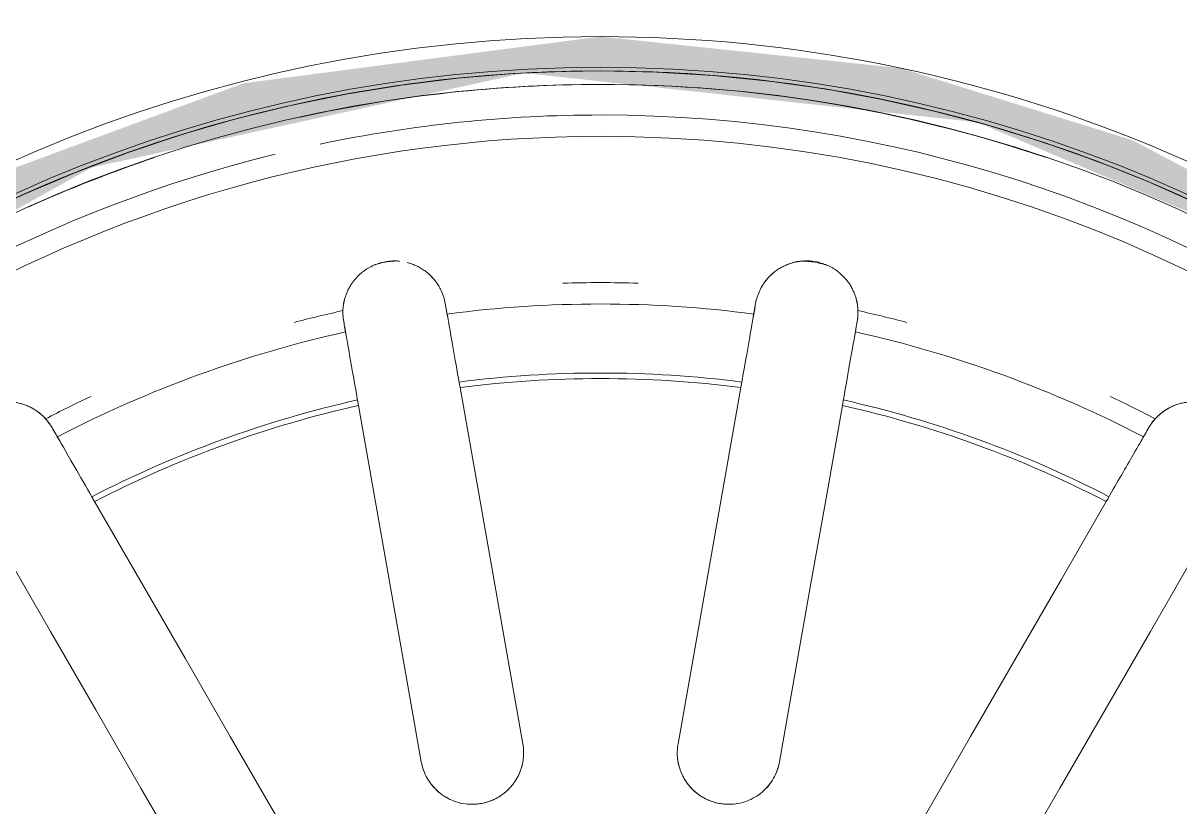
# Model space of a CAD drawing. Header units: millimetres. Extents: x -11245 to 9283, y -22520 to -3800.
# Drawn here: x -7553.41 to -7519.77, y -14948.13 to -14925.34 of the extents above; entities that cross this region are included whole.
import ezdxf

# ---------------------------------------------------------------- set-up
doc = ezdxf.new("R2010")
doc.units = ezdxf.units.MM
for name, color, linetype, lineweight in [('A-FLOR-PATT', 8, 'Continuous', 25), ('A-GENM', 13, 'Continuous', 9), ('G-IMPT', 8, 'Continuous', 9)]:
    doc.layers.add(name, color=color, linetype=linetype, lineweight=lineweight)

# ---------------------------------------------------------------- blocks, each defined once
blk = doc.blocks.new('CRT_MGN_COZ_Fogão a lenha completo - CRT_MGN_COZ_Fogão a lenha completo-5005769-PAGINAÇÃO DE PISO TÉRREO')
at = {"layer": 'G-IMPT', "flags": 128}
for points in [[(2958.634, -39.74), (2959.335, -41.222), (2959.976, -42.732), (2960.556, -44.265), (2961.074, -45.821), (2961.53, -47.397), (2961.922, -48.989), (2962.251, -50.596), (2962.515, -52.214), (2962.714, -53.842), (2962.847, -55.476), (2962.915, -57.115), (2962.925, -58)], [(2939.795, -45.951), (2942.072, -44.636), (2944.35, -43.321), (2946.627, -42.006), (2948.905, -40.691)], [(2952.553, -42.049), (2952.419, -42.126), (2952.285, -42.204)], [(2950.405, -43.289), (2948.127, -44.604), (2945.85, -45.919), (2943.572, -47.234), (2941.295, -48.549)], [(2955.336, -50.586), (2955.488, -50.559), (2955.64, -50.532)], [(2942.838, -52.789), (2945.428, -52.333), (2948.018, -51.876), (2950.608, -51.419), (2953.197, -50.963)], [(2956.161, -53.486), (2956.009, -53.513), (2955.857, -53.54)], [(2953.718, -53.917), (2951.129, -54.374), (2948.539, -54.83), (2945.949, -55.287), (2943.359, -55.744)], [(2962.925, -58), (2962.892, -59.64), (2962.794, -61.277), (2962.63, -62.908), (2962.401, -64.532), (2962.108, -66.145), (2961.75, -67.746), (2961.328, -69.331), (2960.844, -70.897), (2960.297, -72.443), (2959.689, -73.966), (2959.02, -75.464)], [(2953.718, -62.083), (2951.129, -61.626), (2948.539, -61.17), (2945.949, -60.713), (2943.359, -60.256)], [(2956.161, -62.514), (2956.009, -62.487), (2955.857, -62.46)], [(2942.838, -63.211), (2945.428, -63.667), (2948.018, -64.124), (2950.608, -64.581), (2953.197, -65.037)], [(2955.336, -65.414), (2955.488, -65.441), (2955.64, -65.468)], [(2950.405, -72.711), (2948.127, -71.396), (2945.85, -70.081), (2943.572, -68.766), (2941.295, -67.451)], [(2939.795, -70.049), (2942.072, -71.364), (2944.35, -72.679), (2946.627, -73.994), (2948.905, -75.309)], [(2952.553, -73.951), (2952.419, -73.874), (2952.285, -73.796)]]:
    blk.add_lwpolyline(points, dxfattribs=at)
at = {"layer": 'G-IMPT'}
for radius, start, end in [(58.454, 270, 90), (57.5, 360, 180), (57.5, 270, 90), (56.5, 360, 180), (42, 0, 180), (41.108, 0, 180), (41, 270, 90), (41, 0, 90), (40.608, 0, 180), (39.099, 360, 180), (39.72, 13.7788, 70.6094), (40.608, 18.6207, 24.1912), (34.845, 25.1811, 27.5874), (34.223, 12.5121, 27.4879), (32.054, 12.6822, 27.3178), (32.216, 12.6687, 27.3313), (34.845, 12.4126, 14.8187), (40.608, 0, 12.4138), (39.72, 0, 11.8389), (34.223, 0, 7.4879), (32.054, 0, 7.3178), (32.216, 0, 7.3313), (34.845, 0, 1.8043), (57.5, 180, 0), (56.5, 180, 0), (41.108, 180, 0), (40.608, 180, 0), (39.099, 180, 0), (41, 270, 0), (42, 270, 0), (39.72, 289.3906, 0), (32.054, 352.6822, 0), (32.216, 352.6687, 0), (34.223, 352.5121, 360), (34.845, 358.1957, 360), (40.608, 341.3793, 0), (32.054, 332.6822, 347.3178), (32.216, 332.6687, 347.3313), (34.223, 332.5121, 347.4879), (34.845, 345.1811, 347.5874), (34.845, 332.4126, 334.8187)]:
    blk.add_arc((2921.925, -58), radius, start, end, dxfattribs=at)
for points, knots in [([(2951.053, -39.451), (2951.108, -39.419), (2951.224, -39.361), (2951.384, -39.307), (2951.517, -39.276), (2951.619, -39.26), (2951.725, -39.251), (2951.836, -39.249), (2951.95, -39.256), (2952.065, -39.272), (2952.195, -39.3), (2952.325, -39.341), (2952.459, -39.399), (2952.583, -39.466), (2952.719, -39.558), (2952.851, -39.672), (2952.984, -39.817), (2953.106, -39.996), (2953.2, -40.191), (2953.26, -40.379), (2953.293, -40.55), (2953.305, -40.715), (2953.301, -40.869), (2953.282, -41.014), (2953.252, -41.145), (2953.214, -41.262), (2953.171, -41.369), (2953.12, -41.472), (2953.062, -41.567), (2953.001, -41.654), (2952.936, -41.734), (2952.843, -41.834), (2952.716, -41.945), (2952.608, -42.017), (2952.553, -42.049)], [-1, -1, -1, -1, -0.944444, -0.888889, -0.861111, -0.833333, -0.805556, -0.777778, -0.75, -0.722222, -0.694444, -0.659722, -0.638889, -0.611111, -0.583333, -0.555556, -0.527778, -0.5, -0.472222, -0.444444, -0.416667, -0.388889, -0.361111, -0.333333, -0.305556, -0.277778, -0.25, -0.222222, -0.194444, -0.166667, -0.138889, -0.111111, -0.055556, 0, 0, 0, 0]), ([(2953.205, -41.284), (2953.193, -41.315), (2953.169, -41.375), (2953.127, -41.458), (2953.081, -41.537), (2953.016, -41.636), (2952.928, -41.749), (2952.849, -41.827), (2952.808, -41.863)], [-0.2222222, -0.2222222, -0.2222222, -0.2222222, -0.1944444, -0.1666667, -0.1388889, -0.1111111, -0.0555556, 0, 0, 0, 0]), ([(2952.285, -42.204), (2952.056, -42.336), (2951.488, -42.664), (2950.727, -43.103), (2950.405, -43.289)], [-1, -1, -1, -1, -0.4, 0, 0, 0, 0]), ([(2953.197, -50.963), (2953.746, -50.866), (2954.59, -50.717), (2955.162, -50.616), (2955.336, -50.586)], [-1, -1, -1, -1, -0.4, 0, 0, 0, 0]), ([(2955.64, -50.532), (2955.703, -50.521), (2955.832, -50.506), (2956.001, -50.51), (2956.136, -50.527), (2956.238, -50.546), (2956.34, -50.573), (2956.445, -50.61), (2956.55, -50.655), (2956.653, -50.709), (2956.765, -50.78), (2956.873, -50.864), (2956.98, -50.964), (2957.073, -51.069), (2957.169, -51.203), (2957.255, -51.354), (2957.33, -51.537), (2957.383, -51.746), (2957.405, -51.962), (2957.4, -52.093), (2957.394, -52.155)], [-1, -1, -1, -1, -0.9444444, -0.8888889, -0.8611111, -0.8333333, -0.8055556, -0.7777778, -0.75, -0.7222222, -0.6944444, -0.6597222, -0.6388889, -0.6111111, -0.5833333, -0.5555556, -0.5277778, -0.5, -0.4722222, -0.4444444, -0.4444444, -0.4444444, -0.4444444]), ([(2942.718, -55.717), (2942.614, -55.689), (2942.457, -55.631), (2942.274, -55.522), (2942.14, -55.424), (2942.018, -55.311), (2941.913, -55.19), (2941.818, -55.052), (2941.738, -54.904), (2941.676, -54.754), (2941.632, -54.594), (2941.605, -54.426), (2941.593, -54.23), (2941.616, -53.998), (2941.684, -53.741), (2941.799, -53.504), (2942, -53.217), (2942.343, -52.938), (2942.662, -52.821), (2942.838, -52.789)], [-0.8611111, -0.8611111, -0.8611111, -0.8611111, -0.7916667, -0.7569444, -0.7222222, -0.6875, -0.6527778, -0.6180556, -0.5833333, -0.5486111, -0.5138889, -0.4791667, -0.4444444, -0.3888889, -0.3333333, -0.2777778, -0.2222222, -0.1111111, 0, 0, 0, 0]), ([(2943.359, -55.744), (2943.232, -55.766), (2943.037, -55.775), (2942.78, -55.737), (2942.593, -55.683), (2942.413, -55.606), (2942.188, -55.472), (2941.91, -55.22), (2941.661, -54.794), (2941.567, -54.263), (2941.647, -53.821), (2941.798, -53.504), (2941.95, -53.29), (2942.136, -53.106), (2942.422, -52.908), (2942.669, -52.819), (2942.838, -52.789)], [-1, -1, -1, -1, -0.916667, -0.875, -0.833333, -0.791667, -0.75, -0.666667, -0.555556, -0.444444, -0.333333, -0.277778, -0.222222, -0.166667, -0.111111, 0, 0, 0, 0]), ([(2957.323, -52.487), (2957.306, -52.538), (2957.268, -52.633), (2957.2, -52.763), (2957.127, -52.876), (2957.052, -52.973), (2956.974, -53.059), (2956.891, -53.138), (2956.805, -53.208), (2956.718, -53.269), (2956.629, -53.322), (2956.508, -53.384), (2956.35, -53.445), (2956.224, -53.475), (2956.161, -53.486)], [-0.3888889, -0.3888889, -0.3888889, -0.3888889, -0.3611111, -0.3333333, -0.3055556, -0.2777778, -0.25, -0.2222222, -0.1944444, -0.1666667, -0.1388889, -0.1111111, -0.0555556, 0, 0, 0, 0]), ([(2955.857, -53.54), (2955.596, -53.586), (2954.95, -53.7), (2954.085, -53.853), (2953.718, -53.917)], [-1, -1, -1, -1, -0.4, 0, 0, 0, 0]), ([(2943.359, -60.256), (2943.139, -60.218), (2942.822, -60.232), (2942.457, -60.369), (2942.274, -60.478), (2942.14, -60.576), (2942.018, -60.689), (2941.913, -60.81), (2941.818, -60.948), (2941.738, -61.096), (2941.676, -61.246), (2941.632, -61.406), (2941.605, -61.574), (2941.593, -61.77), (2941.616, -62.002), (2941.684, -62.259), (2941.799, -62.496), (2942, -62.783), (2942.343, -63.062), (2942.662, -63.179), (2942.838, -63.211)], [-1, -1, -1, -1, -0.861111, -0.791667, -0.756944, -0.722222, -0.6875, -0.652778, -0.618056, -0.583333, -0.548611, -0.513889, -0.479167, -0.444444, -0.388889, -0.333333, -0.277778, -0.222222, -0.111111, 0, 0, 0, 0]), ([(2942.973, -60.239), (2942.908, -60.244), (2942.78, -60.263), (2942.593, -60.317), (2942.413, -60.394), (2942.188, -60.528), (2941.91, -60.78), (2941.661, -61.206), (2941.567, -61.737), (2941.647, -62.179), (2941.798, -62.496), (2941.95, -62.71), (2942.136, -62.894), (2942.422, -63.092), (2942.669, -63.181), (2942.838, -63.211)], [-0.9166667, -0.9166667, -0.9166667, -0.9166667, -0.875, -0.8333333, -0.7916667, -0.75, -0.6666667, -0.5555556, -0.4444444, -0.3333333, -0.2777778, -0.2222222, -0.1666667, -0.1111111, 0, 0, 0, 0]), ([(2953.718, -62.083), (2954.267, -62.18), (2955.111, -62.329), (2955.683, -62.429), (2955.857, -62.46)], [-1, -1, -1, -1, -0.4, 0, 0, 0, 0]), ([(2955.64, -65.468), (2955.769, -65.492), (2955.966, -65.499), (2956.204, -65.463), (2956.342, -65.428), (2956.445, -65.39), (2956.55, -65.344), (2956.656, -65.292), (2956.771, -65.222), (2956.872, -65.135), (2956.978, -65.033), (2957.078, -64.927), (2957.178, -64.794), (2957.257, -64.644), (2957.317, -64.46), (2957.364, -64.248), (2957.392, -64.032), (2957.399, -63.838), (2957.375, -63.671), (2957.327, -63.512), (2957.264, -63.367), (2957.2, -63.237), (2957.133, -63.124), (2957.055, -63.026), (2956.974, -62.941), (2956.891, -62.862), (2956.807, -62.791), (2956.689, -62.711), (2956.478, -62.596), (2956.291, -62.535), (2956.161, -62.514)], [-1, -1, -1, -1, -0.888889, -0.833333, -0.805556, -0.777778, -0.75, -0.722222, -0.694444, -0.659722, -0.638889, -0.611111, -0.583333, -0.555556, -0.527778, -0.5, -0.472222, -0.444444, -0.416667, -0.388889, -0.361111, -0.333333, -0.305556, -0.277778, -0.25, -0.222222, -0.194444, -0.166667, -0.111111, 0, 0, 0, 0]), ([(2955.336, -65.414), (2955.075, -65.368), (2954.429, -65.254), (2953.564, -65.102), (2953.197, -65.037)], [-1, -1, -1, -1, -0.4, 0, 0, 0, 0]), ([(2950.405, -72.711), (2950.887, -72.989), (2951.63, -73.418), (2952.132, -73.708), (2952.285, -73.796)], [-1, -1, -1, -1, -0.4, 0, 0, 0, 0]), ([(2951.053, -76.549), (2951.166, -76.616), (2951.348, -76.69), (2951.584, -76.737), (2951.726, -76.751), (2951.836, -76.751), (2951.95, -76.744), (2952.067, -76.731), (2952.199, -76.704), (2952.324, -76.658), (2952.459, -76.598), (2952.588, -76.532), (2952.728, -76.441), (2952.854, -76.328), (2952.973, -76.175), (2953.09, -75.992), (2953.19, -75.798), (2953.262, -75.619), (2953.297, -75.454), (2953.306, -75.288), (2953.297, -75.13), (2953.281, -74.985), (2953.257, -74.856), (2953.218, -74.738), (2953.17, -74.63), (2953.119, -74.528), (2953.064, -74.433), (2952.982, -74.317), (2952.823, -74.136), (2952.667, -74.015), (2952.553, -73.951)], [-1, -1, -1, -1, -0.888889, -0.833333, -0.805556, -0.777778, -0.75, -0.722222, -0.694444, -0.659722, -0.638889, -0.611111, -0.583333, -0.555556, -0.527778, -0.5, -0.472222, -0.444444, -0.416667, -0.388889, -0.361111, -0.333333, -0.305556, -0.277778, -0.25, -0.222222, -0.194444, -0.166667, -0.111111, 0, 0, 0, 0]), ([(2953.205, -74.717), (2953.193, -74.686), (2953.168, -74.625), (2953.126, -74.542), (2953.081, -74.464), (2953.016, -74.364), (2952.926, -74.251), (2952.848, -74.173), (2952.808, -74.137)], [-0.2222222, -0.2222222, -0.2222222, -0.2222222, -0.1944444, -0.1666667, -0.1388889, -0.1111111, -0.0555556, 0, 0, 0, 0])]:
    blk.add_open_spline(points, degree=3, knots=knots, dxfattribs=at)
for points in [[(2952.147, -42.284), (2952.295, -42.198), (2952.431, -42.12), (2952.553, -42.049)], [(2952.553, -42.049), (2952.603, -42.02), (2952.696, -41.958), (2952.773, -41.895), (2952.808, -41.863)], [(2955.64, -50.532), (2955.501, -50.556), (2955.347, -50.584), (2955.178, -50.613)], [(2955.955, -50.51), (2955.908, -50.508), (2955.808, -50.509), (2955.698, -50.522), (2955.64, -50.532)], [(2955.955, -50.51), (2956.01, -50.511), (2956.121, -50.52), (2956.233, -50.545), (2956.289, -50.56)], [(2957.282, -51.424), (2957.3, -51.472), (2957.332, -51.575), (2957.371, -51.751), (2957.394, -51.929), (2957.4, -52.037), (2957.399, -52.089)], [(2957.355, -52.377), (2957.343, -52.422), (2957.314, -52.509), (2957.284, -52.589), (2957.268, -52.627)], [(2957.036, -52.99), (2957.014, -53.015), (2956.971, -53.064), (2956.903, -53.128), (2956.833, -53.186), (2956.785, -53.221), (2956.761, -53.238)], [(2955.699, -53.568), (2955.868, -53.538), (2956.022, -53.511), (2956.161, -53.486)], [(2956.161, -62.514), (2956.022, -62.489), (2955.868, -62.462), (2955.699, -62.432)], [(2957.036, -63.01), (2957.014, -62.985), (2956.97, -62.937), (2956.902, -62.873), (2956.833, -62.815), (2956.786, -62.779), (2956.762, -62.762)], [(2957.281, -64.578), (2957.302, -64.53), (2957.34, -64.427), (2957.382, -64.253), (2957.402, -64.075), (2957.401, -63.91), (2957.386, -63.762), (2957.357, -63.621), (2957.317, -63.491), (2957.285, -63.412), (2957.268, -63.374)], [(2955.179, -65.387), (2955.347, -65.416), (2955.501, -65.444), (2955.64, -65.468)], [(2955.64, -65.468), (2955.698, -65.478), (2955.808, -65.491), (2955.908, -65.492), (2955.955, -65.49)], [(2955.955, -65.49), (2956.009, -65.488), (2956.119, -65.478), (2956.232, -65.455), (2956.289, -65.44)], [(2952.553, -73.951), (2952.431, -73.88), (2952.295, -73.802), (2952.147, -73.716)], [(2952.808, -74.137), (2952.773, -74.105), (2952.696, -74.042), (2952.603, -73.98), (2952.553, -73.951)]]:
    blk.add_open_spline(points, degree=3, dxfattribs=at)
blk = doc.blocks.new('CRT_MGN_COZ_Fogão a lenha completo - CRT_MGN_COZ_Fogão a lenha completo-V26-PAGINAÇÃO DE PISO TÉRREO')
at = {"layer": 'G-IMPT', "flags": 128}
for points in [[(2958.634, -39.74), (2959.335, -41.222), (2959.976, -42.732), (2960.556, -44.265), (2961.074, -45.821), (2961.53, -47.397), (2961.922, -48.989), (2962.251, -50.596), (2962.515, -52.214), (2962.714, -53.842), (2962.847, -55.476), (2962.915, -57.115), (2962.925, -58)], [(2939.795, -45.951), (2942.072, -44.636), (2944.35, -43.321), (2946.627, -42.006), (2948.905, -40.691)], [(2952.553, -42.049), (2952.419, -42.126), (2952.285, -42.204)], [(2950.405, -43.289), (2948.127, -44.604), (2945.85, -45.919), (2943.572, -47.234), (2941.295, -48.549)], [(2955.336, -50.586), (2955.488, -50.559), (2955.64, -50.532)], [(2942.838, -52.789), (2945.428, -52.333), (2948.018, -51.876), (2950.608, -51.419), (2953.197, -50.963)], [(2956.161, -53.486), (2956.009, -53.513), (2955.857, -53.54)], [(2953.718, -53.917), (2951.129, -54.374), (2948.539, -54.83), (2945.949, -55.287), (2943.359, -55.744)], [(2962.925, -58), (2962.892, -59.64), (2962.794, -61.277), (2962.63, -62.908), (2962.401, -64.532), (2962.108, -66.145), (2961.75, -67.746), (2961.328, -69.331), (2960.844, -70.897), (2960.297, -72.443), (2959.689, -73.966), (2959.02, -75.464)], [(2953.718, -62.083), (2951.129, -61.626), (2948.539, -61.17), (2945.949, -60.713), (2943.359, -60.256)], [(2956.161, -62.514), (2956.009, -62.487), (2955.857, -62.46)], [(2942.838, -63.211), (2945.428, -63.667), (2948.018, -64.124), (2950.608, -64.581), (2953.197, -65.037)], [(2955.336, -65.414), (2955.488, -65.441), (2955.64, -65.468)], [(2950.405, -72.711), (2948.127, -71.396), (2945.85, -70.081), (2943.572, -68.766), (2941.295, -67.451)], [(2939.795, -70.049), (2942.072, -71.364), (2944.35, -72.679), (2946.627, -73.994), (2948.905, -75.309)], [(2952.553, -73.951), (2952.419, -73.874), (2952.285, -73.796)]]:
    blk.add_lwpolyline(points, dxfattribs=at)
at = {"layer": 'G-IMPT'}
for radius, start, end in [(58.454, 270, 90), (57.5, 360, 180), (57.5, 270, 90), (56.5, 360, 180), (42, 0, 180), (41.108, 0, 180), (41, 270, 90), (41, 0, 90), (40.608, 0, 180), (39.099, 360, 180), (39.72, 13.7788, 70.6094), (40.608, 18.6207, 24.1912), (34.845, 25.1811, 27.5874), (34.223, 12.5121, 27.4879), (32.054, 12.6822, 27.3178), (32.216, 12.6687, 27.3313), (34.845, 12.4126, 14.8187), (40.608, 0, 12.4138), (39.72, 0, 11.8389), (34.223, 0, 7.4879), (32.054, 0, 7.3178), (32.216, 0, 7.3313), (34.845, 0, 1.8043), (57.5, 180, 0), (56.5, 180, 0), (41.108, 180, 0), (40.608, 180, 0), (39.099, 180, 0), (41, 270, 0), (42, 270, 0), (39.72, 289.3906, 0), (32.054, 352.6822, 0), (32.216, 352.6687, 0), (34.223, 352.5121, 360), (34.845, 358.1957, 360), (40.608, 341.3793, 0), (32.054, 332.6822, 347.3178), (32.216, 332.6687, 347.3313), (34.223, 332.5121, 347.4879), (34.845, 345.1811, 347.5874), (34.845, 332.4126, 334.8187)]:
    blk.add_arc((2921.925, -58), radius, start, end, dxfattribs=at)
for points, knots in [([(2951.053, -39.451), (2951.108, -39.419), (2951.224, -39.361), (2951.384, -39.307), (2951.517, -39.276), (2951.619, -39.26), (2951.725, -39.251), (2951.836, -39.249), (2951.95, -39.256), (2952.065, -39.272), (2952.195, -39.3), (2952.325, -39.341), (2952.459, -39.399), (2952.583, -39.466), (2952.719, -39.558), (2952.851, -39.672), (2952.984, -39.817), (2953.106, -39.996), (2953.2, -40.191), (2953.26, -40.379), (2953.293, -40.55), (2953.305, -40.715), (2953.301, -40.869), (2953.282, -41.014), (2953.252, -41.145), (2953.214, -41.262), (2953.171, -41.369), (2953.12, -41.472), (2953.062, -41.567), (2953.001, -41.654), (2952.936, -41.734), (2952.843, -41.834), (2952.716, -41.945), (2952.608, -42.017), (2952.553, -42.049)], [-1, -1, -1, -1, -0.944444, -0.888889, -0.861111, -0.833333, -0.805556, -0.777778, -0.75, -0.722222, -0.694444, -0.659722, -0.638889, -0.611111, -0.583333, -0.555556, -0.527778, -0.5, -0.472222, -0.444444, -0.416667, -0.388889, -0.361111, -0.333333, -0.305556, -0.277778, -0.25, -0.222222, -0.194444, -0.166667, -0.138889, -0.111111, -0.055556, 0, 0, 0, 0]), ([(2953.205, -41.284), (2953.193, -41.315), (2953.169, -41.375), (2953.127, -41.458), (2953.081, -41.537), (2953.016, -41.636), (2952.928, -41.749), (2952.849, -41.827), (2952.808, -41.863)], [-0.2222222, -0.2222222, -0.2222222, -0.2222222, -0.1944444, -0.1666667, -0.1388889, -0.1111111, -0.0555556, 0, 0, 0, 0]), ([(2952.285, -42.204), (2952.056, -42.336), (2951.488, -42.664), (2950.727, -43.103), (2950.405, -43.289)], [-1, -1, -1, -1, -0.4, 0, 0, 0, 0]), ([(2953.197, -50.963), (2953.746, -50.866), (2954.59, -50.717), (2955.162, -50.616), (2955.336, -50.586)], [-1, -1, -1, -1, -0.4, 0, 0, 0, 0]), ([(2955.64, -50.532), (2955.703, -50.521), (2955.832, -50.506), (2956.001, -50.51), (2956.136, -50.527), (2956.238, -50.546), (2956.34, -50.573), (2956.445, -50.61), (2956.55, -50.655), (2956.653, -50.709), (2956.765, -50.78), (2956.873, -50.864), (2956.98, -50.964), (2957.073, -51.069), (2957.169, -51.203), (2957.255, -51.354), (2957.33, -51.537), (2957.383, -51.746), (2957.405, -51.962), (2957.4, -52.093), (2957.394, -52.155)], [-1, -1, -1, -1, -0.9444444, -0.8888889, -0.8611111, -0.8333333, -0.8055556, -0.7777778, -0.75, -0.7222222, -0.6944444, -0.6597222, -0.6388889, -0.6111111, -0.5833333, -0.5555556, -0.5277778, -0.5, -0.4722222, -0.4444444, -0.4444444, -0.4444444, -0.4444444]), ([(2942.718, -55.717), (2942.614, -55.689), (2942.457, -55.631), (2942.274, -55.522), (2942.14, -55.424), (2942.018, -55.311), (2941.913, -55.19), (2941.818, -55.052), (2941.738, -54.904), (2941.676, -54.754), (2941.632, -54.594), (2941.605, -54.426), (2941.593, -54.23), (2941.616, -53.998), (2941.684, -53.741), (2941.799, -53.504), (2942, -53.217), (2942.343, -52.938), (2942.662, -52.821), (2942.838, -52.789)], [-0.8611111, -0.8611111, -0.8611111, -0.8611111, -0.7916667, -0.7569444, -0.7222222, -0.6875, -0.6527778, -0.6180556, -0.5833333, -0.5486111, -0.5138889, -0.4791667, -0.4444444, -0.3888889, -0.3333333, -0.2777778, -0.2222222, -0.1111111, 0, 0, 0, 0]), ([(2943.359, -55.744), (2943.232, -55.766), (2943.037, -55.775), (2942.78, -55.737), (2942.593, -55.683), (2942.413, -55.606), (2942.188, -55.472), (2941.91, -55.22), (2941.661, -54.794), (2941.567, -54.263), (2941.647, -53.821), (2941.798, -53.504), (2941.95, -53.29), (2942.136, -53.106), (2942.422, -52.908), (2942.669, -52.819), (2942.838, -52.789)], [-1, -1, -1, -1, -0.916667, -0.875, -0.833333, -0.791667, -0.75, -0.666667, -0.555556, -0.444444, -0.333333, -0.277778, -0.222222, -0.166667, -0.111111, 0, 0, 0, 0]), ([(2957.323, -52.487), (2957.306, -52.538), (2957.268, -52.633), (2957.2, -52.763), (2957.127, -52.876), (2957.052, -52.973), (2956.974, -53.059), (2956.891, -53.138), (2956.805, -53.208), (2956.718, -53.269), (2956.629, -53.322), (2956.508, -53.384), (2956.35, -53.445), (2956.224, -53.475), (2956.161, -53.486)], [-0.3888889, -0.3888889, -0.3888889, -0.3888889, -0.3611111, -0.3333333, -0.3055556, -0.2777778, -0.25, -0.2222222, -0.1944444, -0.1666667, -0.1388889, -0.1111111, -0.0555556, 0, 0, 0, 0]), ([(2955.857, -53.54), (2955.596, -53.586), (2954.95, -53.7), (2954.085, -53.853), (2953.718, -53.917)], [-1, -1, -1, -1, -0.4, 0, 0, 0, 0]), ([(2943.359, -60.256), (2943.139, -60.218), (2942.822, -60.232), (2942.457, -60.369), (2942.274, -60.478), (2942.14, -60.576), (2942.018, -60.689), (2941.913, -60.81), (2941.818, -60.948), (2941.738, -61.096), (2941.676, -61.246), (2941.632, -61.406), (2941.605, -61.574), (2941.593, -61.77), (2941.616, -62.002), (2941.684, -62.259), (2941.799, -62.496), (2942, -62.783), (2942.343, -63.062), (2942.662, -63.179), (2942.838, -63.211)], [-1, -1, -1, -1, -0.861111, -0.791667, -0.756944, -0.722222, -0.6875, -0.652778, -0.618056, -0.583333, -0.548611, -0.513889, -0.479167, -0.444444, -0.388889, -0.333333, -0.277778, -0.222222, -0.111111, 0, 0, 0, 0]), ([(2942.973, -60.239), (2942.908, -60.244), (2942.78, -60.263), (2942.593, -60.317), (2942.413, -60.394), (2942.188, -60.528), (2941.91, -60.78), (2941.661, -61.206), (2941.567, -61.737), (2941.647, -62.179), (2941.798, -62.496), (2941.95, -62.71), (2942.136, -62.894), (2942.422, -63.092), (2942.669, -63.181), (2942.838, -63.211)], [-0.9166667, -0.9166667, -0.9166667, -0.9166667, -0.875, -0.8333333, -0.7916667, -0.75, -0.6666667, -0.5555556, -0.4444444, -0.3333333, -0.2777778, -0.2222222, -0.1666667, -0.1111111, 0, 0, 0, 0]), ([(2953.718, -62.083), (2954.267, -62.18), (2955.111, -62.329), (2955.683, -62.429), (2955.857, -62.46)], [-1, -1, -1, -1, -0.4, 0, 0, 0, 0]), ([(2955.64, -65.468), (2955.769, -65.492), (2955.966, -65.499), (2956.204, -65.463), (2956.342, -65.428), (2956.445, -65.39), (2956.55, -65.344), (2956.656, -65.292), (2956.771, -65.222), (2956.872, -65.135), (2956.978, -65.033), (2957.078, -64.927), (2957.178, -64.794), (2957.257, -64.644), (2957.317, -64.46), (2957.364, -64.248), (2957.392, -64.032), (2957.399, -63.838), (2957.375, -63.671), (2957.327, -63.512), (2957.264, -63.367), (2957.2, -63.237), (2957.133, -63.124), (2957.055, -63.026), (2956.974, -62.941), (2956.891, -62.862), (2956.807, -62.791), (2956.689, -62.711), (2956.478, -62.596), (2956.291, -62.535), (2956.161, -62.514)], [-1, -1, -1, -1, -0.888889, -0.833333, -0.805556, -0.777778, -0.75, -0.722222, -0.694444, -0.659722, -0.638889, -0.611111, -0.583333, -0.555556, -0.527778, -0.5, -0.472222, -0.444444, -0.416667, -0.388889, -0.361111, -0.333333, -0.305556, -0.277778, -0.25, -0.222222, -0.194444, -0.166667, -0.111111, 0, 0, 0, 0]), ([(2955.336, -65.414), (2955.075, -65.368), (2954.429, -65.254), (2953.564, -65.102), (2953.197, -65.037)], [-1, -1, -1, -1, -0.4, 0, 0, 0, 0]), ([(2950.405, -72.711), (2950.887, -72.989), (2951.63, -73.418), (2952.132, -73.708), (2952.285, -73.796)], [-1, -1, -1, -1, -0.4, 0, 0, 0, 0]), ([(2951.053, -76.549), (2951.166, -76.616), (2951.348, -76.69), (2951.584, -76.737), (2951.726, -76.751), (2951.836, -76.751), (2951.95, -76.744), (2952.067, -76.731), (2952.199, -76.704), (2952.324, -76.658), (2952.459, -76.598), (2952.588, -76.532), (2952.728, -76.441), (2952.854, -76.328), (2952.973, -76.175), (2953.09, -75.992), (2953.19, -75.798), (2953.262, -75.619), (2953.297, -75.454), (2953.306, -75.288), (2953.297, -75.13), (2953.281, -74.985), (2953.257, -74.856), (2953.218, -74.738), (2953.17, -74.63), (2953.119, -74.528), (2953.064, -74.433), (2952.982, -74.317), (2952.823, -74.136), (2952.667, -74.015), (2952.553, -73.951)], [-1, -1, -1, -1, -0.888889, -0.833333, -0.805556, -0.777778, -0.75, -0.722222, -0.694444, -0.659722, -0.638889, -0.611111, -0.583333, -0.555556, -0.527778, -0.5, -0.472222, -0.444444, -0.416667, -0.388889, -0.361111, -0.333333, -0.305556, -0.277778, -0.25, -0.222222, -0.194444, -0.166667, -0.111111, 0, 0, 0, 0]), ([(2953.205, -74.717), (2953.193, -74.686), (2953.168, -74.625), (2953.126, -74.542), (2953.081, -74.464), (2953.016, -74.364), (2952.926, -74.251), (2952.848, -74.173), (2952.808, -74.137)], [-0.2222222, -0.2222222, -0.2222222, -0.2222222, -0.1944444, -0.1666667, -0.1388889, -0.1111111, -0.0555556, 0, 0, 0, 0])]:
    blk.add_open_spline(points, degree=3, knots=knots, dxfattribs=at)
for points in [[(2952.147, -42.284), (2952.295, -42.198), (2952.431, -42.12), (2952.553, -42.049)], [(2952.553, -42.049), (2952.603, -42.02), (2952.696, -41.958), (2952.773, -41.895), (2952.808, -41.863)], [(2955.64, -50.532), (2955.501, -50.556), (2955.347, -50.584), (2955.178, -50.613)], [(2955.955, -50.51), (2955.908, -50.508), (2955.808, -50.509), (2955.698, -50.522), (2955.64, -50.532)], [(2955.955, -50.51), (2956.01, -50.511), (2956.121, -50.52), (2956.233, -50.545), (2956.289, -50.56)], [(2957.282, -51.424), (2957.3, -51.472), (2957.332, -51.575), (2957.371, -51.751), (2957.394, -51.929), (2957.4, -52.037), (2957.399, -52.089)], [(2957.355, -52.377), (2957.343, -52.422), (2957.314, -52.509), (2957.284, -52.589), (2957.268, -52.627)], [(2957.036, -52.99), (2957.014, -53.015), (2956.971, -53.064), (2956.903, -53.128), (2956.833, -53.186), (2956.785, -53.221), (2956.761, -53.238)], [(2955.699, -53.568), (2955.868, -53.538), (2956.022, -53.511), (2956.161, -53.486)], [(2956.161, -62.514), (2956.022, -62.489), (2955.868, -62.462), (2955.699, -62.432)], [(2957.036, -63.01), (2957.014, -62.985), (2956.97, -62.937), (2956.902, -62.873), (2956.833, -62.815), (2956.786, -62.779), (2956.762, -62.762)], [(2957.281, -64.578), (2957.302, -64.53), (2957.34, -64.427), (2957.382, -64.253), (2957.402, -64.075), (2957.401, -63.91), (2957.386, -63.762), (2957.357, -63.621), (2957.317, -63.491), (2957.285, -63.412), (2957.268, -63.374)], [(2955.179, -65.387), (2955.347, -65.416), (2955.501, -65.444), (2955.64, -65.468)], [(2955.64, -65.468), (2955.698, -65.478), (2955.808, -65.491), (2955.908, -65.492), (2955.955, -65.49)], [(2955.955, -65.49), (2956.009, -65.488), (2956.119, -65.478), (2956.232, -65.455), (2956.289, -65.44)], [(2952.553, -73.951), (2952.431, -73.88), (2952.295, -73.802), (2952.147, -73.716)], [(2952.808, -74.137), (2952.773, -74.105), (2952.696, -74.042), (2952.603, -73.98), (2952.553, -73.951)]]:
    blk.add_open_spline(points, degree=3, dxfattribs=at)

msp = doc.modelspace()

# ---------------------------------------------------------------- hatches: boundary and pattern name
at = {"layer": 'A-FLOR-PATT', "lineweight": 9}
h = msp.add_hatch(dxfattribs=at)
h.set_pattern_fill('FP_1', color=9, style=0, pattern_type=2)
h.set_pattern_definition([(0, (0, 0), (609.6, 152.4), [25.146, -432.054, 25.146, -432.054, -2438.4]), (0, (0, 0), (609.6, 152.4), [-914.4, 25.146, -889.254, 25.146, -432.054, -1066.8]), (0, (0, 0), (609.6, 152.4), [-2286, 25.146, -279.654, 25.146, -736.854]), (120, (228.6, 76.2), (-436.7823, 451.7291), [25.146, -432.054, 25.146, -432.054, -2438.4]), (120, (228.6, 76.2), (-436.7823, 451.7291), [-914.4, 25.146, -889.254, 25.146, -432.054, -1066.8]), (120, (228.6, 76.2), (-436.7823, 451.7291), [-2286, 25.146, -279.654, 25.146, -736.854]), (240, (304.8, 381), (-172.8177, -604.1291), [25.146, -432.054, 25.146, -432.054, -2438.4]), (240, (304.8, 381), (-172.8177, -604.1291), [-914.4, 25.146, -889.254, 25.146, -432.054, -1066.8]), (240, (304.8, 381), (-172.8177, -604.1291), [-2286, 25.146, -279.654, 25.146, -736.854])])
h.paths.add_polyline_path([(-7253.156, -5639.186), (-7250.914, -5640.48), (-7252.12, -5639.615)])
h.paths.add_polyline_path([(-7254.62, -5635.651), (-7253.95, -5638.151), (-7254.084, -5636.945), (-7254.45, -5636.062)])
h.paths.add_polyline_path([(-7944.62, -19319.651), (-7944.62, -17819.651), (-7954.62, -17819.651), (-7954.62, -17359.651), (-7944.62, -17359.651), (-7944.62, -17039.651), (-7954.62, -17039.651), (-7954.62, -16739.651), (-7944.62, -16739.651), (-7944.62, -16439.651), (-7964.62, -16439.651), (-7964.62, -16039.651), (-7944.62, -16039.651), (-7944.62, -16034.651), (-7964.62, -16034.651), (-7964.62, -15634.651), (-7944.62, -15634.651), (-7944.62, -15589.651), (-7964.62, -15589.651), (-7964.62, -15189.651), (-7944.62, -15189.651), (-7944.62, -15184.651), (-7964.62, -15184.651), (-7964.62, -14784.651), (-7944.62, -14784.651), (-7944.62, -14739.651), (-7964.62, -14739.651), (-7964.62, -14339.651), (-7944.62, -14339.651), (-7944.62, -14334.651), (-7964.62, -14334.651), (-7964.62, -13934.651), (-7944.62, -13934.651), (-7944.62, -13889.651), (-7244.62, -13889.651), (-7244.62, -13088.651), (-7254.62, -13088.651), (-7254.62, -12988.651), (-7244.62, -12988.651), (-7244.62, -8790.651), (-7254.62, -8790.651), (-7254.62, -8690.651), (-7244.62, -8690.651), (-7244.62, -8139.651), (-7254.62, -8139.651), (-7253.95, -5539.651), (-7244.62, -5539.651), (-7244.62, -5299.651), (-6663.62, -5299.651), (-6663.62, -5289.651), (-6563.62, -5289.651), (-6563.62, -5299.651), (-3065.62, -5299.291), (-3065.62, -5289.651), (-2965.62, -5289.651), (-2965.62, -5299.651), (-2524.62, -5299.651), (-2524.62, -3999.651), (-2584.62, -3999.651), (-2584.62, -3939.651), (-7042.12, -3939.651), (-7042.12, -3859.651), (-2584.62, -3859.651), (-2584.62, -3799.651), (-7044.62, -3799.651), (-7044.62, -3999.651), (-7244.62, -3999.651), (-7244.62, -3799.651), (-11044.62, -3799.651), (-11044.62, -3999.651), (-11244.62, -3999.651), (-11244.62, -7934.651), (-11044.62, -7934.651), (-11044.62, -8134.651), (-11244.62, -8134.651), (-11244.62, -11579.651), (-11044.62, -11579.651), (-11044.62, -11779.651), (-11244.62, -11779.651), (-11244.62, -15224.651), (-11044.62, -15224.651), (-11044.62, -15424.651), (-11244.62, -15424.651), (-11244.62, -19119.651), (-11044.62, -19119.651), (-11044.62, -19319.651)])
h.paths.add_polyline_path([(-7504.62, -15607.726), (-7490.696, -15606.479), (-7477.378, -15602.945), (-7466.256, -15598.006), (-7455.502, -15591.067), (-7446.37, -15582.947), (-7438.697, -15573.749), (-7431.713, -15561.904), (-7427.342, -15550.895), (-7424.393, -15537.501), (-7424.486, -15531.805), (-7425.973, -15541.09), (-7429.275, -15553.452), (-7434.39, -15564.922), (-7440.362, -15574.336), (-7449.62, -15584.744), (-7459.509, -15592.725), (-7470.234, -15598.897), (-7480.561, -15602.997), (-7493.322, -15605.885), (-7504.62, -15607.637)])
h.paths.add_polyline_path([(-7684.62, -15607.226), (-7688.516, -15607.215), (-7689.699, -15606.86)])
h.paths.add_polyline_path([(-7684.62, -15607.726), (-7684.62, -15606.479), (-7697.291, -15605.71), (-7710.012, -15602.563), (-7723.009, -15596.847), (-7732.231, -15590.984), (-7741.896, -15582.529), (-7750.15, -15572.538), (-7756.792, -15561.112), (-7760.865, -15550.88), (-7763.788, -15537.95), (-7765.531, -15528.983), (-7764.374, -15540.65), (-7760.894, -15553.82), (-7755.901, -15565.09), (-7749.439, -15575.239), (-7740.489, -15585.302), (-7730.389, -15593.487), (-7719.658, -15599.697), (-7709.341, -15603.849), (-7697.291, -15606.729), (-7686.878, -15607.637)])
h.paths.add_polyline_path([(-7502.363, -15607.637), (-7504.62, -15607.226), (-7501.738, -15607.476)])
h.paths.add_polyline_path([(-7459.654, -15594.023), (-7459.509, -15593.178), (-7459.509, -15593.905)])
h.paths.add_polyline_path([(-7449.68, -15586.16), (-7449.62, -15585.26), (-7449.62, -15586.093)])
h.paths.add_polyline_path([(-7434.002, -15566.274), (-7434.184, -15565.335), (-7433.592, -15565.335)])
h.paths.add_polyline_path([(-7426.721, -15548.695), (-7427.25, -15548.236), (-7426.639, -15548.236)])
h.paths.add_polyline_path([(-7764.735, -15532.076), (-7765.37, -15528.1), (-7765.12, -15526.726), (-7764.753, -15531.817)])
h.paths.add_polyline_path([(-7536.62, -15466.18), (-7525.879, -15465.184), (-7515.504, -15462.232), (-7505.848, -15457.424), (-7497.24, -15450.924), (-7489.163, -15441.771), (-7484.294, -15433.781), (-7479.95, -15421.82), (-7478.415, -15413.119), (-7478.415, -15402.332), (-7481.001, -15389.929), (-7485.225, -15379.999), (-7491.017, -15371.242), (-7486.922, -15377.508), (-7483.935, -15383.747), (-7481.001, -15392.79), (-7479.586, -15403.117), (-7479.767, -15407.414), (-7479.763, -15410.939), (-7481.082, -15418.973), (-7483.126, -15423.722), (-7487.089, -15433.781), (-7488.583, -15435.469), (-7489.973, -15438.706), (-7496.455, -15446.186), (-7502.868, -15451.017), (-7516.071, -15459.007), (-7520.566, -15460.002), (-7531.407, -15461.985), (-7531.578, -15462.652), (-7552.234, -15460.052), (-7558.273, -15458.54), (-7565.086, -15455.326), (-7567.392, -15453.058), (-7578.777, -15444.239), (-7585.351, -15435.469), (-7589.939, -15426.136), (-7591.127, -15420.492), (-7593.466, -15407.414), (-7593.12, -15405.726), (-7593.477, -15400.513), (-7592.843, -15396.901), (-7591.127, -15390.959), (-7588.094, -15381.671), (-7584.657, -15375.982), (-7582.572, -15372.499), (-7581.708, -15371.677), (-7582.584, -15371.677), (-7587.197, -15378.53), (-7591.127, -15386.61), (-7594.079, -15396.985), (-7595.074, -15407.726), (-7594.079, -15418.467), (-7591.127, -15428.842), (-7585.444, -15439.775), (-7579.444, -15447.48), (-7571.846, -15454.373), (-7562.675, -15460.052), (-7552.617, -15463.948), (-7542.014, -15465.93)])
h.paths.add_polyline_path([(-7536.62, -15447.726), (-7527.357, -15446.666), (-7517.901, -15443.261), (-7510.589, -15438.616), (-7504.781, -15433.055), (-7499.409, -15425.082), (-7496.547, -15418.226), (-7494.85, -15410.116), (-7494.98, -15400.513), (-7496.719, -15392.634), (-7500.992, -15383.578), (-7506.083, -15376.947), (-7511.933, -15371.747), (-7520.566, -15366.962), (-7527.888, -15364.644), (-7536.62, -15363.726), (-7547.002, -15365.083), (-7555.339, -15368.182), (-7562.68, -15372.836), (-7569.685, -15379.923), (-7574.344, -15387.384), (-7577.277, -15395.344), (-7578.558, -15403.452), (-7577.875, -15413.39), (-7575.109, -15422.414), (-7570.783, -15430.085), (-7564.267, -15437.268), (-7557.555, -15442.094), (-7548.74, -15445.886), (-7540.273, -15447.528), (-7538.84, -15447.605)])
h.paths.add_polyline_path([(-7534.4, -15446.666), (-7543.253, -15446.186), (-7555.232, -15441.992), (-7562.347, -15437.352), (-7568.631, -15430.968), (-7573.831, -15422.941), (-7577.089, -15410.607), (-7577.381, -15403.527), (-7575.637, -15393.872), (-7571.751, -15384.588), (-7563.163, -15374.477), (-7555.339, -15369.516), (-7547.589, -15366.22), (-7534.4, -15364.786), (-7521.444, -15367.638), (-7510.894, -15374.099), (-7503.686, -15381.348), (-7499.43, -15389.038), (-7497.276, -15394.862), (-7495.62, -15405.726), (-7497.766, -15418.068), (-7501.567, -15426.528), (-7506.666, -15433.373), (-7512.816, -15438.832), (-7520.566, -15443.205), (-7528.455, -15445.691), (-7531.473, -15446.186)])
h.paths.add_polyline_path([(-7492.577, -15369.363), (-7498.556, -15363.435), (-7497.24, -15365.288), (-7493.422, -15368.735)])
h.paths.add_polyline_path([(-7572.3, -15361.456), (-7563.755, -15356.235), (-7571.846, -15361.079)])
h.paths.add_polyline_path([(-7505.611, -15358.19), (-7511.436, -15355.015), (-7505.848, -15358.096)])
h.paths.add_polyline_path([(-7502.363, -15205.814), (-7499.541, -15206.592), (-7503.246, -15205.975)])
h.paths.add_polyline_path([(-7424.867, -15286.726), (-7423.62, -15286.726), (-7424.867, -15272.801), (-7428.349, -15259.623), (-7433.477, -15248.117), (-7440.349, -15237.518), (-7448.751, -15228.15), (-7457.597, -15220.803), (-7469.441, -15213.819), (-7480.45, -15209.447), (-7493.845, -15206.499), (-7504.62, -15205.975), (-7504.62, -15206.972), (-7491.949, -15207.742), (-7479.59, -15210.755), (-7467.847, -15215.699), (-7457.009, -15222.468), (-7447.344, -15230.922), (-7439.09, -15240.914), (-7432.449, -15252.339), (-7428.349, -15262.666), (-7425.603, -15274.224), (-7424.867, -15280.45)])
h.paths.add_polyline_path([(-7765.531, -15284.468), (-7765.081, -15286.186), (-7765.466, -15284.827)])
h.paths.add_polyline_path([(-7764.62, -15286.726), (-7764.374, -15286.726), (-7763.604, -15274.055), (-7760.591, -15261.695), (-7755.646, -15249.953), (-7748.175, -15238.223), (-7740.424, -15229.45), (-7730.432, -15221.195), (-7719.007, -15214.554), (-7709.341, -15210.641), (-7697.122, -15207.709), (-7686.878, -15205.814), (-7698.789, -15207.021), (-7711.416, -15210.342), (-7722.984, -15215.445), (-7733.257, -15222.004), (-7743.196, -15230.857), (-7751.381, -15240.957), (-7757.001, -15250.407), (-7761.885, -15262.508), (-7764.623, -15274.055), (-7765.37, -15286.726), (-7764.735, -15286.726)])
h.paths.add_polyline_path([(-7689.97, -15206.611), (-7685.874, -15205.997), (-7688.078, -15206.475)])
h.paths.add_polyline_path([(-7684.62, -15166.726), (-7684.62, -15166.479), (-7690.302, -15166.503)])
h.paths.add_polyline_path([(-7536.62, -15026.18), (-7525.879, -15025.184), (-7514.116, -15021.62), (-7505.654, -15017.292), (-7497.24, -15010.924), (-7489.166, -15001.775), (-7483.91, -14992.91), (-7480.398, -14983.722), (-7478.415, -14973.119), (-7478.415, -14962.332), (-7480.398, -14951.729), (-7484.294, -14941.671), (-7489.973, -14932.499), (-7498.556, -14923.435), (-7507.425, -14917.149), (-7515.504, -14913.219), (-7525.879, -14910.267), (-7536.62, -14909.272), (-7547.361, -14910.267), (-7559.014, -14913.783), (-7567.536, -14918.126), (-7577.336, -14925.863), (-7584.074, -14933.677), (-7589.33, -14942.542), (-7592.843, -14951.729), (-7594.825, -14962.332), (-7594.825, -14973.119), (-7592.239, -14985.522), (-7588.129, -14995.248), (-7583.267, -15002.952), (-7574.684, -15012.017), (-7565.815, -15018.302), (-7557.736, -15022.232), (-7547.361, -15025.184), (-7542.014, -15025.93)])
h.paths.add_polyline_path([(-7531.578, -15024.652), (-7554.255, -15022.012), (-7563.082, -15018.302), (-7571.846, -15012.642), (-7577.759, -15007.106), (-7579.818, -15004.632), (-7581.512, -15002.211), (-7583.953, -14998.498), (-7589.859, -14988.333), (-7592.239, -14980.662), (-7593.595, -14970), (-7593.44, -14966.164), (-7593.459, -14962.332), (-7592.158, -14954.478), (-7588.946, -14944.864), (-7583.936, -14935.759), (-7576.662, -14927.041), (-7569.378, -14920.955), (-7559.431, -14915.4), (-7554.255, -14913.63), (-7541.833, -14911.467), (-7541.161, -14910.842), (-7520.566, -14913.45), (-7515.504, -14914.684), (-7505.784, -14919.689), (-7497.691, -14925.972), (-7491.966, -14932.499), (-7490.488, -14934.671), (-7488.935, -14936.954), (-7486.528, -14941.671), (-7482.415, -14949.767), (-7481.167, -14956.985), (-7479.829, -14966.33), (-7480.1, -14967.826), (-7479.781, -14973.119), (-7480.398, -14976.55), (-7482.113, -14982.492), (-7485.471, -14993.078), (-7491.133, -15002.211), (-7498.158, -15009.901), (-7505.848, -15015.809), (-7515.504, -15020.755), (-7522.634, -15023.173), (-7531.469, -15024.226)])
h.paths.add_polyline_path([(-7536.62, -15009.726), (-7526.238, -15008.366), (-7518.008, -15005.315), (-7510.816, -15000.8), (-7504.879, -14995.176), (-7500.247, -14988.726), (-7496.547, -14980.226), (-7494.85, -14972.116), (-7494.98, -14962.513), (-7496.826, -14954.356), (-7500.743, -14945.962), (-7506.795, -14938.235), (-7513.19, -14932.931), (-7521.158, -14928.735), (-7527.888, -14926.644), (-7536.62, -14925.726), (-7547.002, -14927.083), (-7555.232, -14930.126), (-7563.342, -14935.398), (-7569.316, -14941.437), (-7574.367, -14949.435), (-7577.277, -14957.344), (-7578.558, -14965.452), (-7578.067, -14974.521), (-7575.087, -14984.46), (-7570.769, -14992.103), (-7565.174, -14998.498), (-7557.03, -15004.373), (-7549.173, -15007.765), (-7540.864, -15009.496)])
h.paths.add_polyline_path([(-7538.84, -15008.666), (-7551.327, -15005.742), (-7559.629, -15001.661), (-7568.631, -14992.968), (-7573.831, -14984.941), (-7577.089, -14972.607), (-7577.62, -14967.726), (-7575.637, -14955.872), (-7571.614, -14946.386), (-7565.593, -14939.043), (-7559.937, -14934.29), (-7551.417, -14929.533), (-7538.84, -14926.786), (-7525.651, -14928.22), (-7517.901, -14931.516), (-7510.772, -14936.202), (-7503.905, -14943.039), (-7498.251, -14953.948), (-7496.335, -14961.156), (-7495.86, -14972.159), (-7499.43, -14984.414), (-7503.98, -14992.538), (-7510.894, -14999.352), (-7516.047, -15002.953), (-7525.991, -15007.287), (-7534.4, -15008.666)])
h.paths.add_polyline_path([(-10029.114, -12639.651), (-10398.926, -12639.651), (-10403.119, -12559.033), (-10403.621, -12508.153), (-10401.837, -12380.248), (-10400.327, -12235.584), (-10401.115, -12127.456), (-10404.023, -12022.534), (-10409.73, -11879.085), (-10416.254, -11763.999), (-10422.358, -11658.976), (-10424.563, -11581.055), (-10427.914, -11348.628), (-10428.335, -11188.535), (-10427.361, -11144.37), (-10424.19, -11131.939), (-10421.033, -11122.228), (-10418.481, -11106.344), (-10417.555, -11077.155), (-10416.396, -11044.639), (-10412.096, -10978.567), (-10408.892, -10885.673), (-10406.154, -10833.252), (-10407.746, -10784.868), (-10409.293, -10728.777), (-10409.082, -10688.101), (-10407.21, -10551.035), (-10406.056, -10275.718), (-10404.455, -10091.414), (-10406.05, -9998.67), (-10410.74, -9853.749), (-10419.572, -9639.651), (-10029.64, -9639.651), (-10027.866, -9647.061), (-10025.631, -9669.191), (-10020.197, -9768.701), (-10018.352, -9801.493), (-10012.961, -9849.149), (-10009.638, -9873.463), (-10003.272, -9853.749), (-9996.047, -9827.044), (-9990.497, -9798.572), (-9984.291, -9754.099), (-9977.354, -9705.692), (-9966.885, -9639.651), (-9079.53, -9639.651), (-9081.81, -9677.369), (-9102.388, -9950.639), (-9106.664, -10044.433), (-9108.141, -10104.608), (-9107.982, -10165.897), (-9105.402, -10412.112), (-9103.898, -10619.845), (-9102.12, -10724.002), (-9103.443, -10759.87), (-9106.803, -10831.462), (-9106.14, -10849.252), (-9104.371, -10861.812), (-9097.226, -10890.525), (-9095.218, -10904.552), (-9092.541, -10976.922), (-9089.683, -10997.541), (-9082.877, -11029.569), (-9080.847, -11048.327), (-9079.919, -11071.397), (-9078.078, -11093.193), (-9074.001, -11108.937), (-9067.863, -11118.791), (-9057.977, -11130.86), (-9055.413, -11135.998), (-9052.992, -11143.347), (-9045.153, -11040.051), (-9041.997, -10970.661), (-9040.386, -10883.97), (-9039.754, -10711.826), (-9040.245, -10256.768), (-9041.698, -10213.199), (-9045.922, -10151.845), (-9052.865, -10079.8), (-9058.658, -10020.551), (-9060.325, -9979.395), (-9060.319, -9927.526), (-9059.898, -9862.474), (-9061.683, -9791.524), (-9062.772, -9720.269), (-9061.953, -9680.158), (-9060.127, -9639.651), (-8690.315, -9639.651), (-8686.121, -9720.269), (-8685.619, -9771.149), (-8687.403, -9899.054), (-8688.913, -10044.433), (-8688.125, -10151.845), (-8685.217, -10256.768), (-8679.51, -10400.217), (-8672.613, -10521.142), (-8666.882, -10620.326), (-8664.677, -10698.247), (-8661.326, -10930.674), (-8660.919, -11093.193), (-8661.879, -11134.932), (-8665.05, -11147.362), (-8668.208, -11157.073), (-8670.992, -11177.199), (-8671.685, -11202.147), (-8672.844, -11234.662), (-8677.144, -11300.735), (-8680.348, -11393.629), (-8683.086, -11446.049), (-8681.494, -11494.433), (-8679.948, -11550.525), (-8680.158, -11591.2), (-8682.03, -11728.266), (-8683.184, -12003.583), (-8684.785, -12187.888), (-8683.19, -12280.631), (-8678.016, -12438.062), (-8669.668, -12639.651), (-9059.6, -12639.651), (-9061.374, -12632.24), (-9063.609, -12610.111), (-9069.043, -12510.601), (-9070.888, -12477.808), (-9076.279, -12430.153), (-9089.42, -12339.508), (-9096.208, -12296.061), (-9099.013, -12214.673), (-9101.781, -12069.376), (-9103.159, -11922.931), (-9103.622, -11912.3), (-9110.359, -11987.643), (-9117.82, -12090.79), (-9120.622, -12152.057), (-9121.714, -12215.102), (-9120.75, -12286.006), (-9117.735, -12355.638), (-9115.114, -12427.98), (-9114.824, -12458.206), (-9115.646, -12504.233), (-9118.375, -12553.43), (-9121.249, -12579.899), (-9125.996, -12608.428), (-9133.285, -12639.651), (-9954.483, -12639.651), (-9961.644, -12579.899), (-9964.275, -12550.623), (-9965.645, -12519.514), (-9965.396, -12494.655), (-9962.233, -12455.641), (-9955.933, -12391.455), (-9955.52, -12363.929), (-9956.905, -12297.499), (-9956.125, -12270.424), (-9953.146, -12237.296), (-9949.539, -12214.298), (-9943.515, -12186.75), (-9927.253, -12126.134), (-9916.55, -12082.438), (-9912.101, -12057.024), (-9908.459, -12023.202), (-9906.262, -11981.806), (-9905.553, -11938.544), (-9906.436, -11871.654), (-9912.434, -11591.235), (-9911.73, -11503.247), (-9909.26, -11352.01), (-9910.77, -11307.955), (-9913.906, -11271.091), (-9919.145, -11233.677), (-9926.132, -11198.484), (-9934.675, -11165.564), (-9970.388, -11041.426), (-9985.002, -10977.584), (-9997.248, -10914.581), (-10010.349, -10842.489), (-10029.996, -11062.452), (-10043, -11222.359), (-10046.618, -11290.42), (-10048.57, -11370.992), (-10049.422, -11505.667), (-10049.31, -12001.065), (-10047.542, -12066.103), (-10043.318, -12127.456), (-10037.801, -12185.753), (-10030.582, -12258.75), (-10028.915, -12299.907), (-10028.921, -12351.775), (-10029.342, -12416.828), (-10027.558, -12487.777), (-10026.468, -12559.033), (-10027.287, -12599.144), (-10027.706, -12608.428)])
h.paths.add_polyline_path([(-11148.389, -7932.151), (-11184.62, -7932.151), (-11184.62, -4002.151), (-11104.62, -4002.151), (-11104.62, -7932.151)])
h.paths.add_polyline_path([(-2444.62, -5299.651), (-2384.62, -5299.651), (-2384.62, -3999.651), (-2444.62, -3999.651), (-2444.62, -5289.651)])
h.paths.add_polyline_path([(-7261.436, -3939.651), (-11042.12, -3939.651), (-11042.12, -3859.651), (-7247.12, -3859.651), (-7247.12, -3939.651)])

# ---------------------------------------------------------------- block references
at = {"layer": 'A-GENM', "color": 55, "rotation": 89.99999999999928}
for name in ['CRT_MGN_COZ_Fogão a lenha completo - CRT_MGN_COZ_Fogão a lenha completo-5005769-PAGINAÇÃO DE PISO TÉRREO', 'CRT_MGN_COZ_Fogão a lenha completo - CRT_MGN_COZ_Fogão a lenha completo-V26-PAGINAÇÃO DE PISO TÉRREO']:
    msp.add_blockref(name, (-7594.62, -17889.651), dxfattribs=at)

doc.saveas('drawing.dxf')
